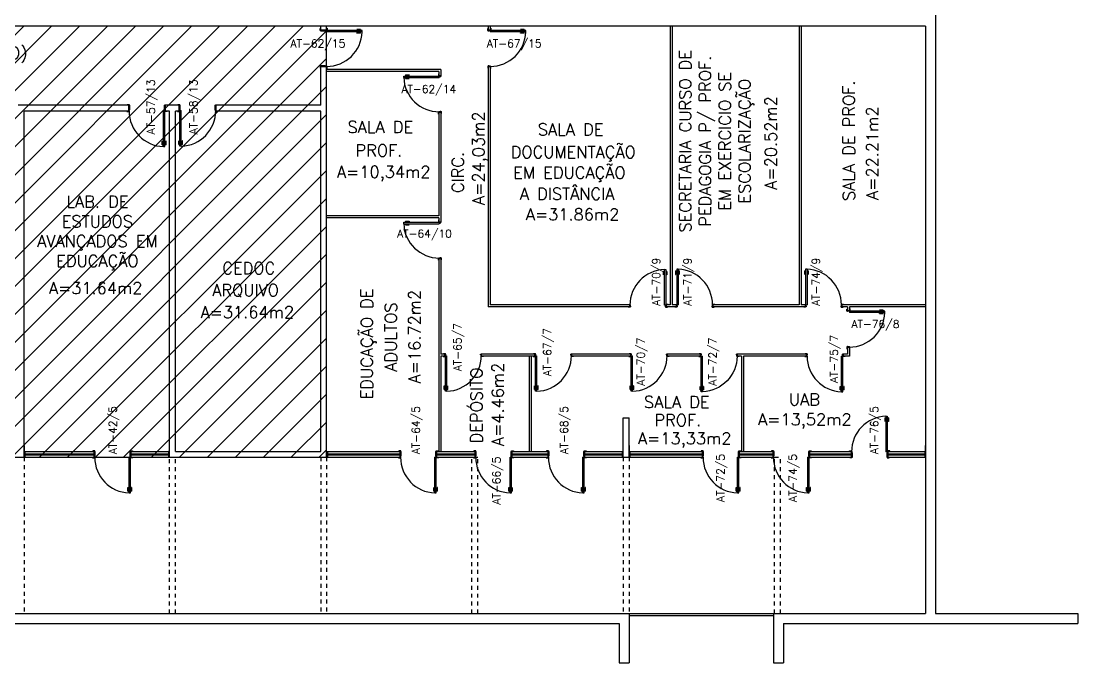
# Model space of a CAD drawing. Header units: inches. Extents: x 248.3 to 332.3, y 109.2 to 149.8.
# Drawn here: x 305.6 to 332.32, y 109.24 to 125.47 of the extents above; entities that cross this region are included whole.
import ezdxf
from ezdxf.enums import TextEntityAlignment as Align

# ---------------------------------------------------------------- set-up
doc = ezdxf.new("R2010")
doc.units = ezdxf.units.IN
doc.header["$LTSCALE"] = 0.02
doc.header["$MEASUREMENT"] = 0
doc.linetypes.add('HIDDEN', pattern=[0.375, 0.25, -0.125])
for name, color, linetype in [('1', 2, 'CONTINUOUS'), ('2', 2, 'CONTINUOUS'), ('3', 2, 'CONTINUOUS'), ('DIV2', 2, 'CONTINUOUS'), ('DIVISORIA', 2, 'CONTINUOUS'), ('ENDEREÇO', 2, 'CONTINUOUS'), ('PAREDE', 2, 'CONTINUOUS'), ('PISO', 1, 'CONTINUOUS'), ('PROJ', 1, 'HIDDEN'), ('TEXTO', 2, 'CONTINUOUS')]:
    doc.layers.add(name, color=color, linetype=linetype)
doc.styles.add('UNB-100', font='simplex.shx', dxfattribs={"height": 0.2})

# ---------------------------------------------------------------- blocks, each defined once
blk = doc.blocks.new('DOOR-90')
at = {"layer": '1', "color": 1}
blk.add_arc((-0.02, 0), 0.9, 180, 268.0898, dxfattribs=at)
at = {"layer": '2', "color": 1}
for p, q in [((-0.08, -0.855), (-0.08, -0.765)), ((-0.08, -0.765), (-0.075, -0.765)), ((-0.075, -0.855), (-0.075, -0.765)), ((0.01, -0.855), (0.01, -0.765)), ((0.015, -0.765), (0.01, -0.765)), ((0.015, -0.855), (0.015, -0.765)), ((-0.08, -0.855), (-0.053, -0.855)), ((-0.075, -0.835), (-0.053, -0.835)), ((-0.053, -0.828), (-0.05, -0.828)), ((-0.053, -0.863), (-0.053, -0.828)), ((-0.053, -0.863), (-0.05, -0.863)), ((-0.012, -0.828), (-0.015, -0.828)), ((-0.012, -0.863), (-0.015, -0.863)), ((-0.012, -0.863), (-0.012, -0.828)), ((0.01, -0.835), (-0.012, -0.835)), ((0.015, -0.855), (-0.012, -0.855))]:
    blk.add_line(p, q, dxfattribs=at)
at = {"layer": '3'}
for p, q in [((-0.05, -0.9), (-0.05, 0)), ((-0.015, 0), (-0.05, 0)), ((-0.015, -0.9), (-0.015, 0)), ((-0.05, -0.9), (-0.015, -0.9))]:
    blk.add_line(p, q, dxfattribs=at)
blk = doc.blocks.new('DOOR90')
at = {"layer": '1', "color": 1}
blk.add_arc((0.02, 0.01), 0.9, 271.9102, 0, dxfattribs=at)
at = {"layer": '2', "color": 1}
for p, q in [((-0.015, -0.755), (-0.01, -0.755)), ((-0.015, -0.845), (-0.015, -0.755)), ((-0.01, -0.845), (-0.01, -0.755)), ((0.08, -0.755), (0.075, -0.755)), ((0.075, -0.845), (0.075, -0.755)), ((0.08, -0.845), (0.08, -0.755)), ((-0.015, -0.845), (0.012, -0.845)), ((-0.01, -0.825), (0.012, -0.825)), ((0.012, -0.853), (0.012, -0.818)), ((0.012, -0.818), (0.015, -0.818)), ((0.012, -0.853), (0.015, -0.853)), ((0.053, -0.818), (0.05, -0.818)), ((0.053, -0.853), (0.05, -0.853)), ((0.053, -0.853), (0.053, -0.818)), ((0.075, -0.825), (0.053, -0.825)), ((0.08, -0.845), (0.053, -0.845))]:
    blk.add_line(p, q, dxfattribs=at)
at = {"layer": '3'}
for p, q in [((0.015, -0.89), (0.015, 0.01)), ((0.015, 0.01), (0.05, 0.01)), ((0.05, -0.89), (0.05, 0.01)), ((0.05, -0.89), (0.015, -0.89))]:
    blk.add_line(p, q, dxfattribs=at)

msp = doc.modelspace()

# ---------------------------------------------------------------- hatches: boundary and pattern name
at = {"layer": 'PISO'}
h = msp.add_hatch(dxfattribs=at)
h.set_pattern_fill('ANSI31', color=256, scale=4, style=0)
h.paths.add_polyline_path([(313.323, 114.44), (313.323, 125.35), (287.779, 125.35), (287.727, 123.57), (284.599, 121.719), (284.599, 117.845), (286.348, 117.845), (286.348, 114.44)])

# ---------------------------------------------------------------- linework, layer by layer
at = {"layer": '1'}
for p, q in [((305.693, 114.59), (307.448, 114.59)), ((305.693, 114.53), (307.448, 114.53)), ((305.693, 114.5), (307.448, 114.5)), ((305.693, 114.44), (307.448, 114.44)), ((307.448, 114.44), (307.448, 114.59)), ((308.378, 114.44), (308.378, 114.59)), ((308.378, 114.59), (309.328, 114.59)), ((308.378, 114.53), (309.328, 114.53)), ((308.378, 114.5), (309.328, 114.5)), ((308.378, 114.44), (309.328, 114.44)), ((313.343, 114.59), (315.183, 114.59)), ((313.343, 114.53), (315.183, 114.53)), ((313.343, 114.5), (315.183, 114.5)), ((313.343, 114.44), (315.183, 114.44)), ((315.183, 114.44), (315.183, 114.59)), ((316.113, 114.44), (316.113, 114.59)), ((316.113, 114.59), (317.083, 114.59)), ((316.113, 114.53), (317.083, 114.53)), ((316.113, 114.5), (317.083, 114.5)), ((316.113, 114.44), (317.083, 114.44)), ((317.083, 114.44), (317.083, 114.59)), ((318.013, 114.44), (318.013, 114.59)), ((318.013, 114.59), (318.923, 114.59)), ((318.013, 114.53), (318.923, 114.53)), ((318.013, 114.5), (318.923, 114.5)), ((318.013, 114.44), (318.923, 114.44)), ((318.923, 114.44), (318.923, 114.59)), ((319.853, 114.44), (319.853, 114.59)), ((319.853, 114.59), (320.803, 114.59)), ((319.853, 114.53), (320.803, 114.53)), ((319.853, 114.5), (320.803, 114.5)), ((319.853, 114.44), (320.803, 114.44)), ((320.803, 114.44), (320.803, 114.59)), ((320.993, 114.59), (322.833, 114.59)), ((320.993, 114.53), (322.833, 114.53)), ((320.993, 114.5), (322.833, 114.5)), ((320.993, 114.44), (322.833, 114.44)), ((322.833, 114.44), (322.833, 114.59)), ((323.763, 114.44), (323.763, 114.59)), ((323.763, 114.59), (324.613, 114.59)), ((323.763, 114.53), (324.613, 114.53)), ((323.763, 114.5), (324.613, 114.5)), ((323.763, 114.44), (324.613, 114.44)), ((324.613, 114.44), (324.613, 114.59)), ((325.543, 114.44), (325.543, 114.59)), ((325.543, 114.59), (326.588, 114.59)), ((325.543, 114.53), (326.588, 114.53)), ((325.543, 114.5), (326.588, 114.5)), ((325.543, 114.44), (326.588, 114.44)), ((326.588, 114.59), (326.588, 114.44)), ((327.503, 114.59), (328.453, 114.59)), ((327.503, 114.44), (328.453, 114.44)), ((327.518, 114.59), (327.518, 114.44)), ((327.518, 114.53), (328.453, 114.53)), ((327.518, 114.5), (328.453, 114.5))]:
    msp.add_line(p, q, dxfattribs=at)
at = {"layer": '3'}
for p, q in [((313.163, 125.235), (313.163, 125.285)), ((313.163, 125.285), (313.173, 125.285)), ((313.173, 125.235), (313.163, 125.235)), ((313.173, 125.25), (313.173, 125.235)), ((313.173, 125.225), (313.173, 125.235)), ((313.288, 125.225), (313.173, 125.225)), ((313.323, 125.235), (313.288, 125.235)), ((313.288, 125.235), (313.288, 125.225)), ((313.323, 125.295), (313.333, 125.295)), ((313.323, 125.25), (313.323, 125.245)), ((313.333, 125.245), (313.323, 125.245)), ((313.323, 125.245), (313.323, 125.235)), ((313.333, 125.295), (313.333, 125.245)), ((317.403, 125.235), (317.403, 125.285)), ((317.403, 125.285), (317.413, 125.285)), ((317.413, 125.235), (317.403, 125.235)), ((317.413, 125.25), (317.413, 125.235)), ((317.413, 125.225), (317.413, 125.235)), ((317.428, 125.225), (317.413, 125.225)), ((317.463, 125.235), (317.428, 125.235)), ((317.428, 125.235), (317.428, 125.225)), ((317.463, 125.295), (317.473, 125.295)), ((317.463, 125.25), (317.463, 125.245)), ((317.473, 125.245), (317.463, 125.245)), ((317.463, 125.245), (317.463, 125.235)), ((317.473, 125.295), (317.473, 125.245)), ((313.173, 124.335), (313.163, 124.335)), ((313.163, 124.335), (313.163, 124.285)), ((313.163, 124.285), (313.173, 124.285)), ((313.288, 124.345), (313.173, 124.345)), ((313.173, 124.345), (313.173, 124.335)), ((313.173, 124.32), (313.173, 124.335)), ((313.288, 124.335), (313.288, 124.345)), ((313.323, 124.335), (313.288, 124.335)), ((313.323, 124.325), (313.323, 124.335)), ((313.333, 124.325), (313.323, 124.325)), ((313.323, 124.32), (313.323, 124.325)), ((313.323, 124.275), (313.333, 124.275)), ((313.333, 124.275), (313.333, 124.325)), ((317.413, 124.335), (317.403, 124.335)), ((317.403, 124.335), (317.403, 124.285)), ((317.403, 124.285), (317.413, 124.285)), ((317.428, 124.345), (317.413, 124.345)), ((317.413, 124.345), (317.413, 124.335)), ((317.413, 124.32), (317.413, 124.335)), ((317.428, 124.335), (317.428, 124.345)), ((317.463, 124.335), (317.428, 124.335)), ((317.463, 124.325), (317.463, 124.335)), ((317.473, 124.325), (317.463, 124.325)), ((317.463, 124.32), (317.463, 124.325)), ((317.463, 124.275), (317.473, 124.275)), ((317.473, 124.275), (317.473, 124.325)), ((316.163, 124.145), (316.153, 124.145)), ((316.153, 124.145), (316.153, 124.095)), ((316.153, 124.095), (316.163, 124.095)), ((316.163, 124.1), (316.163, 124.095)), ((316.163, 124.095), (316.163, 124.085)), ((316.163, 124.085), (316.198, 124.085)), ((316.198, 124.085), (316.198, 124.075)), ((316.198, 124.075), (316.213, 124.075)), ((316.223, 124.135), (316.213, 124.135)), ((316.213, 124.1), (316.213, 124.085)), ((316.213, 124.075), (316.213, 124.085)), ((316.213, 124.085), (316.223, 124.085)), ((316.223, 124.085), (316.223, 124.135)), ((308.333, 123.36), (308.283, 123.36)), ((308.283, 123.36), (308.283, 123.35)), ((308.318, 123.35), (308.333, 123.35)), ((308.333, 123.35), (308.333, 123.36)), ((308.343, 123.35), (308.333, 123.35)), ((308.333, 123.2), (308.333, 123.235)), ((308.333, 123.235), (308.343, 123.235)), ((308.343, 123.235), (308.343, 123.35)), ((309.223, 123.235), (309.223, 123.35)), ((309.223, 123.35), (309.233, 123.35)), ((309.233, 123.235), (309.223, 123.235)), ((309.233, 123.35), (309.233, 123.36)), ((309.233, 123.36), (309.283, 123.36)), ((309.248, 123.35), (309.233, 123.35)), ((309.233, 123.2), (309.233, 123.235)), ((309.283, 123.36), (309.283, 123.35)), ((309.613, 123.36), (309.563, 123.36)), ((309.563, 123.36), (309.563, 123.35)), ((309.598, 123.35), (309.613, 123.35)), ((309.613, 123.35), (309.613, 123.36)), ((309.623, 123.35), (309.613, 123.35)), ((309.613, 123.2), (309.613, 123.235)), ((309.613, 123.235), (309.623, 123.235)), ((309.623, 123.235), (309.623, 123.35)), ((310.503, 123.235), (310.503, 123.35)), ((310.503, 123.35), (310.513, 123.35)), ((310.513, 123.235), (310.503, 123.235)), ((310.513, 123.35), (310.513, 123.36)), ((310.513, 123.36), (310.563, 123.36)), ((310.528, 123.35), (310.513, 123.35)), ((310.513, 123.2), (310.513, 123.235)), ((310.563, 123.36), (310.563, 123.35)), ((308.273, 123.2), (308.273, 123.19)), ((308.273, 123.19), (308.323, 123.19)), ((308.318, 123.2), (308.323, 123.2)), ((308.323, 123.19), (308.323, 123.2)), ((308.323, 123.2), (308.333, 123.2)), ((309.243, 123.2), (309.233, 123.2)), ((309.243, 123.19), (309.243, 123.2)), ((309.248, 123.2), (309.243, 123.2)), ((309.293, 123.19), (309.243, 123.19)), ((309.293, 123.2), (309.293, 123.19)), ((309.553, 123.2), (309.553, 123.19)), ((309.553, 123.19), (309.603, 123.19)), ((309.598, 123.2), (309.603, 123.2)), ((309.603, 123.19), (309.603, 123.2)), ((309.603, 123.2), (309.613, 123.2)), ((310.523, 123.2), (310.513, 123.2)), ((310.523, 123.19), (310.523, 123.2)), ((310.528, 123.2), (310.523, 123.2)), ((310.573, 123.19), (310.523, 123.19)), ((310.573, 123.2), (310.573, 123.19)), ((316.153, 123.125), (316.153, 123.175)), ((316.153, 123.175), (316.163, 123.175)), ((316.163, 123.125), (316.153, 123.125)), ((316.163, 123.175), (316.163, 123.185)), ((316.163, 123.185), (316.198, 123.185)), ((316.163, 123.17), (316.163, 123.175)), ((316.198, 123.185), (316.198, 123.195)), ((316.198, 123.195), (316.213, 123.195)), ((316.213, 123.195), (316.213, 123.185)), ((316.213, 123.185), (316.223, 123.185)), ((316.213, 123.17), (316.213, 123.185)), ((316.223, 123.135), (316.213, 123.135)), ((316.223, 123.185), (316.223, 123.135)), ((316.163, 120.445), (316.153, 120.445)), ((316.153, 120.445), (316.153, 120.395)), ((316.153, 120.395), (316.163, 120.395)), ((316.163, 120.4), (316.163, 120.395)), ((316.163, 120.395), (316.163, 120.385)), ((316.163, 120.385), (316.198, 120.385)), ((316.198, 120.385), (316.198, 120.375)), ((316.198, 120.375), (316.213, 120.375)), ((316.223, 120.435), (316.213, 120.435)), ((316.213, 120.4), (316.213, 120.385)), ((316.213, 120.375), (316.213, 120.385)), ((316.213, 120.385), (316.223, 120.385)), ((316.223, 120.385), (316.223, 120.435)), ((316.153, 119.425), (316.153, 119.475)), ((316.153, 119.475), (316.163, 119.475)), ((316.163, 119.475), (316.163, 119.485)), ((316.163, 119.485), (316.198, 119.485)), ((316.163, 119.47), (316.163, 119.475)), ((316.198, 119.485), (316.198, 119.495)), ((316.198, 119.495), (316.213, 119.495)), ((316.213, 119.495), (316.213, 119.485)), ((316.213, 119.485), (316.223, 119.485)), ((316.213, 119.47), (316.213, 119.485)), ((316.223, 119.485), (316.223, 119.435)), ((316.163, 119.425), (316.153, 119.425)), ((316.223, 119.435), (316.213, 119.435)), ((320.938, 118.3), (320.938, 118.31)), ((320.938, 118.31), (320.988, 118.31)), ((320.948, 118.24), (320.948, 118.25)), ((320.998, 118.24), (320.948, 118.24)), ((320.983, 118.3), (320.988, 118.3)), ((320.983, 118.25), (320.998, 118.25)), ((320.988, 118.31), (320.988, 118.3)), ((320.988, 118.3), (320.998, 118.3)), ((320.998, 118.3), (320.998, 118.265)), ((320.998, 118.265), (321.008, 118.265)), ((321.008, 118.25), (320.998, 118.25)), ((320.998, 118.25), (320.998, 118.24)), ((321.008, 118.265), (321.008, 118.25)), ((321.898, 118.265), (321.888, 118.265)), ((321.888, 118.265), (321.888, 118.25)), ((321.888, 118.25), (321.898, 118.25)), ((321.908, 118.3), (321.898, 118.3)), ((321.898, 118.3), (321.898, 118.265)), ((321.898, 118.25), (321.898, 118.24)), ((321.913, 118.25), (321.898, 118.25)), ((321.898, 118.24), (321.948, 118.24)), ((321.958, 118.31), (321.908, 118.31)), ((321.908, 118.31), (321.908, 118.3)), ((321.913, 118.3), (321.908, 118.3)), ((321.948, 118.24), (321.948, 118.25)), ((321.958, 118.3), (321.958, 118.31)), ((322.118, 118.3), (322.118, 118.31)), ((322.118, 118.31), (322.168, 118.31)), ((322.128, 118.24), (322.128, 118.25)), ((322.178, 118.24), (322.128, 118.24)), ((322.163, 118.3), (322.168, 118.3)), ((322.163, 118.25), (322.178, 118.25)), ((322.168, 118.31), (322.168, 118.3)), ((322.168, 118.3), (322.178, 118.3)), ((322.178, 118.3), (322.178, 118.265)), ((322.178, 118.265), (322.188, 118.265)), ((322.188, 118.25), (322.178, 118.25)), ((322.178, 118.25), (322.178, 118.24)), ((322.188, 118.265), (322.188, 118.25)), ((323.078, 118.265), (323.068, 118.265)), ((323.068, 118.265), (323.068, 118.25)), ((323.068, 118.25), (323.078, 118.25)), ((323.088, 118.3), (323.078, 118.3)), ((323.078, 118.3), (323.078, 118.265)), ((323.078, 118.25), (323.078, 118.24)), ((323.093, 118.25), (323.078, 118.25)), ((323.078, 118.24), (323.128, 118.24)), ((323.138, 118.31), (323.088, 118.31)), ((323.088, 118.31), (323.088, 118.3)), ((323.093, 118.3), (323.088, 118.3)), ((323.128, 118.24), (323.128, 118.25)), ((323.138, 118.3), (323.138, 118.31)), ((325.378, 118.3), (325.378, 118.31)), ((325.378, 118.31), (325.428, 118.31)), ((325.388, 118.24), (325.388, 118.25)), ((325.438, 118.24), (325.388, 118.24)), ((325.423, 118.3), (325.428, 118.3)), ((325.423, 118.25), (325.438, 118.25)), ((325.428, 118.31), (325.428, 118.3)), ((325.428, 118.3), (325.438, 118.3)), ((325.438, 118.3), (325.438, 118.265)), ((325.438, 118.265), (325.448, 118.265)), ((325.448, 118.25), (325.438, 118.25)), ((325.438, 118.25), (325.438, 118.24)), ((325.448, 118.265), (325.448, 118.25)), ((326.338, 118.265), (326.328, 118.265)), ((326.328, 118.265), (326.328, 118.25)), ((326.328, 118.25), (326.338, 118.25)), ((326.348, 118.3), (326.338, 118.3)), ((326.338, 118.3), (326.338, 118.265)), ((326.338, 118.25), (326.338, 118.24)), ((326.353, 118.25), (326.338, 118.25)), ((326.338, 118.24), (326.388, 118.24)), ((326.398, 118.31), (326.348, 118.31)), ((326.348, 118.31), (326.348, 118.3)), ((326.353, 118.3), (326.348, 118.3)), ((326.388, 118.24), (326.388, 118.25)), ((326.398, 118.3), (326.398, 118.31)), ((326.483, 118.135), (326.483, 118.185)), ((326.483, 118.185), (326.493, 118.185)), ((326.493, 118.135), (326.483, 118.135)), ((326.493, 118.15), (326.493, 118.135)), ((326.493, 118.125), (326.493, 118.135)), ((326.508, 118.125), (326.493, 118.125)), ((326.543, 118.135), (326.508, 118.135)), ((326.508, 118.135), (326.508, 118.125)), ((326.543, 118.195), (326.553, 118.195)), ((326.543, 118.15), (326.543, 118.145)), ((326.553, 118.145), (326.543, 118.145)), ((326.543, 118.145), (326.543, 118.135)), ((326.553, 118.195), (326.553, 118.145)), ((316.328, 117.06), (316.278, 117.06)), ((316.278, 117.06), (316.278, 117.05)), ((316.328, 117.05), (316.328, 117.06)), ((317.228, 117.05), (317.228, 117.06)), ((317.228, 117.06), (317.278, 117.06)), ((317.278, 117.06), (317.278, 117.05)), ((318.608, 117.06), (318.558, 117.06)), ((318.558, 117.06), (318.558, 117.05)), ((318.608, 117.05), (318.608, 117.06)), ((319.508, 117.05), (319.508, 117.06)), ((319.508, 117.06), (319.558, 117.06)), ((319.558, 117.06), (319.558, 117.05)), ((321.028, 117.06), (320.978, 117.06)), ((320.978, 117.06), (320.978, 117.05)), ((321.028, 117.05), (321.028, 117.06)), ((321.928, 117.05), (321.928, 117.06)), ((321.928, 117.06), (321.978, 117.06)), ((321.978, 117.06), (321.978, 117.05)), ((322.798, 117.06), (322.748, 117.06)), ((322.748, 117.06), (322.748, 117.05)), ((322.798, 117.05), (322.798, 117.06)), ((323.698, 117.05), (323.698, 117.06)), ((323.698, 117.06), (323.748, 117.06)), ((323.748, 117.06), (323.748, 117.05)), ((325.478, 117.06), (325.428, 117.06)), ((325.428, 117.06), (325.428, 117.05)), ((325.478, 117.05), (325.478, 117.06)), ((326.378, 117.05), (326.378, 117.06)), ((326.378, 117.06), (326.428, 117.06)), ((326.428, 117.06), (326.428, 117.05)), ((326.493, 117.235), (326.483, 117.235)), ((326.483, 117.235), (326.483, 117.185)), ((326.483, 117.185), (326.493, 117.185)), ((326.508, 117.245), (326.493, 117.245)), ((326.493, 117.245), (326.493, 117.235)), ((326.493, 117.22), (326.493, 117.235)), ((326.508, 117.235), (326.508, 117.245)), ((326.543, 117.235), (326.508, 117.235)), ((326.543, 117.225), (326.543, 117.235)), ((326.553, 117.225), (326.543, 117.225)), ((326.543, 117.22), (326.543, 117.225)), ((326.543, 117.175), (326.553, 117.175)), ((326.553, 117.175), (326.553, 117.225)), ((316.268, 117), (316.268, 116.99)), ((316.268, 116.99), (316.318, 116.99)), ((316.313, 117.05), (316.328, 117.05)), ((316.313, 117), (316.318, 117)), ((316.318, 116.99), (316.318, 117)), ((316.318, 117), (316.328, 117)), ((316.338, 117.05), (316.328, 117.05)), ((316.328, 117), (316.328, 117.035)), ((316.328, 117.035), (316.338, 117.035)), ((316.338, 117.035), (316.338, 117.05)), ((317.218, 117.035), (317.218, 117.05)), ((317.218, 117.05), (317.228, 117.05)), ((317.228, 117.035), (317.218, 117.035)), ((317.243, 117.05), (317.228, 117.05)), ((317.228, 117), (317.228, 117.035)), ((317.238, 117), (317.228, 117)), ((317.238, 116.99), (317.238, 117)), ((317.243, 117), (317.238, 117)), ((317.288, 116.99), (317.238, 116.99)), ((317.288, 117), (317.288, 116.99)), ((318.548, 117), (318.548, 116.99)), ((318.548, 116.99), (318.598, 116.99)), ((318.593, 117.05), (318.608, 117.05)), ((318.593, 117), (318.598, 117)), ((318.598, 116.99), (318.598, 117)), ((318.598, 117), (318.608, 117)), ((318.618, 117.05), (318.608, 117.05)), ((318.608, 117), (318.608, 117.035)), ((318.608, 117.035), (318.618, 117.035)), ((318.618, 117.035), (318.618, 117.05)), ((319.498, 117.035), (319.498, 117.05)), ((319.498, 117.05), (319.508, 117.05)), ((319.508, 117.035), (319.498, 117.035)), ((319.523, 117.05), (319.508, 117.05)), ((319.508, 117), (319.508, 117.035)), ((319.518, 117), (319.508, 117)), ((319.518, 116.99), (319.518, 117)), ((319.523, 117), (319.518, 117)), ((319.568, 116.99), (319.518, 116.99)), ((319.568, 117), (319.568, 116.99)), ((320.968, 117), (320.968, 116.99)), ((320.968, 116.99), (321.018, 116.99)), ((321.013, 117.05), (321.028, 117.05)), ((321.013, 117), (321.018, 117)), ((321.018, 116.99), (321.018, 117)), ((321.018, 117), (321.028, 117)), ((321.038, 117.05), (321.028, 117.05)), ((321.028, 117), (321.028, 117.035)), ((321.028, 117.035), (321.038, 117.035)), ((321.038, 117.035), (321.038, 117.05)), ((321.918, 117.035), (321.918, 117.05)), ((321.918, 117.05), (321.928, 117.05)), ((321.928, 117.035), (321.918, 117.035)), ((321.943, 117.05), (321.928, 117.05)), ((321.928, 117), (321.928, 117.035)), ((321.938, 117), (321.928, 117)), ((321.938, 116.99), (321.938, 117)), ((321.943, 117), (321.938, 117)), ((321.988, 116.99), (321.938, 116.99)), ((321.988, 117), (321.988, 116.99)), ((322.738, 117), (322.738, 116.99)), ((322.738, 116.99), (322.788, 116.99)), ((322.783, 117.05), (322.798, 117.05)), ((322.783, 117), (322.788, 117)), ((322.788, 116.99), (322.788, 117)), ((322.788, 117), (322.798, 117)), ((322.808, 117.05), (322.798, 117.05)), ((322.798, 117), (322.798, 117.035)), ((322.798, 117.035), (322.808, 117.035)), ((322.808, 117.035), (322.808, 117.05)), ((323.688, 117.035), (323.688, 117.05)), ((323.688, 117.05), (323.698, 117.05)), ((323.698, 117.035), (323.688, 117.035)), ((323.713, 117.05), (323.698, 117.05)), ((323.698, 117), (323.698, 117.035)), ((323.708, 117), (323.698, 117)), ((323.708, 116.99), (323.708, 117)), ((323.713, 117), (323.708, 117)), ((323.758, 116.99), (323.708, 116.99)), ((323.758, 117), (323.758, 116.99)), ((325.418, 117), (325.418, 116.99)), ((325.418, 116.99), (325.468, 116.99)), ((325.463, 117.05), (325.478, 117.05)), ((325.463, 117), (325.468, 117)), ((325.468, 116.99), (325.468, 117)), ((325.468, 117), (325.478, 117)), ((325.488, 117.05), (325.478, 117.05)), ((325.478, 117), (325.478, 117.035)), ((325.478, 117.035), (325.488, 117.035)), ((325.488, 117.035), (325.488, 117.05)), ((326.368, 117.035), (326.368, 117.05)), ((326.368, 117.05), (326.378, 117.05)), ((326.378, 117.035), (326.368, 117.035)), ((326.393, 117.05), (326.378, 117.05)), ((326.378, 117), (326.378, 117.035)), ((326.388, 117), (326.378, 117)), ((326.388, 116.99), (326.388, 117)), ((326.393, 117), (326.388, 117)), ((326.438, 116.99), (326.388, 116.99)), ((326.438, 117), (326.438, 116.99)), ((305.673, 114.59), (305.693, 114.59)), ((305.693, 114.44), (305.673, 114.44)), ((305.693, 114.59), (305.693, 114.44)), ((307.403, 114.44), (307.403, 114.43)), ((307.403, 114.43), (307.453, 114.43)), ((307.463, 114.6), (307.413, 114.6)), ((307.413, 114.6), (307.413, 114.59)), ((307.448, 114.59), (307.463, 114.59)), ((307.448, 114.44), (307.453, 114.44)), ((307.453, 114.43), (307.453, 114.44)), ((307.453, 114.44), (307.463, 114.44)), ((307.463, 114.59), (307.463, 114.6)), ((307.473, 114.59), (307.463, 114.59)), ((307.463, 114.44), (307.463, 114.475)), ((307.463, 114.475), (307.473, 114.475)), ((307.473, 114.475), (307.473, 114.59)), ((308.353, 114.475), (308.353, 114.59)), ((308.353, 114.59), (308.363, 114.59)), ((308.363, 114.475), (308.353, 114.475)), ((308.363, 114.59), (308.363, 114.6)), ((308.363, 114.6), (308.413, 114.6)), ((308.378, 114.59), (308.363, 114.59)), ((308.363, 114.44), (308.363, 114.475)), ((308.373, 114.44), (308.363, 114.44)), ((308.373, 114.43), (308.373, 114.44)), ((308.378, 114.44), (308.373, 114.44)), ((308.423, 114.43), (308.373, 114.43)), ((308.413, 114.6), (308.413, 114.59)), ((308.423, 114.44), (308.423, 114.43)), ((309.328, 114.59), (309.328, 114.44)), ((309.348, 114.59), (309.328, 114.59)), ((309.328, 114.44), (309.348, 114.44)), ((313.323, 114.59), (313.343, 114.59)), ((313.343, 114.44), (313.323, 114.44)), ((313.343, 114.59), (313.343, 114.44)), ((315.138, 114.44), (315.138, 114.43)), ((315.138, 114.43), (315.188, 114.43)), ((315.198, 114.6), (315.148, 114.6)), ((315.148, 114.6), (315.148, 114.59)), ((315.183, 114.59), (315.198, 114.59)), ((315.183, 114.44), (315.188, 114.44)), ((315.188, 114.43), (315.188, 114.44)), ((315.188, 114.44), (315.198, 114.44)), ((315.198, 114.59), (315.198, 114.6)), ((315.208, 114.59), (315.198, 114.59)), ((315.198, 114.44), (315.198, 114.475)), ((315.198, 114.475), (315.208, 114.475)), ((315.208, 114.475), (315.208, 114.59)), ((316.088, 114.475), (316.088, 114.59)), ((316.088, 114.59), (316.098, 114.59)), ((316.098, 114.475), (316.088, 114.475)), ((316.098, 114.59), (316.098, 114.6)), ((316.098, 114.6), (316.148, 114.6)), ((316.113, 114.59), (316.098, 114.59)), ((316.098, 114.44), (316.098, 114.475)), ((316.108, 114.44), (316.098, 114.44)), ((316.108, 114.43), (316.108, 114.44)), ((316.113, 114.44), (316.108, 114.44)), ((316.158, 114.43), (316.108, 114.43)), ((316.148, 114.6), (316.148, 114.59)), ((316.158, 114.44), (316.158, 114.43)), ((317.038, 114.44), (317.038, 114.43)), ((317.038, 114.43), (317.088, 114.43)), ((317.098, 114.6), (317.048, 114.6)), ((317.048, 114.6), (317.048, 114.59)), ((317.083, 114.59), (317.098, 114.59)), ((317.083, 114.44), (317.088, 114.44)), ((317.088, 114.43), (317.088, 114.44)), ((317.088, 114.44), (317.098, 114.44)), ((317.098, 114.59), (317.098, 114.6)), ((317.108, 114.59), (317.098, 114.59)), ((317.098, 114.44), (317.098, 114.475)), ((317.098, 114.475), (317.108, 114.475)), ((317.108, 114.475), (317.108, 114.59)), ((317.988, 114.475), (317.988, 114.59)), ((317.988, 114.59), (317.998, 114.59)), ((317.998, 114.475), (317.988, 114.475)), ((317.998, 114.59), (317.998, 114.6)), ((317.998, 114.6), (318.048, 114.6)), ((318.013, 114.59), (317.998, 114.59)), ((317.998, 114.44), (317.998, 114.475)), ((318.008, 114.44), (317.998, 114.44)), ((318.008, 114.43), (318.008, 114.44)), ((318.013, 114.44), (318.008, 114.44)), ((318.058, 114.43), (318.008, 114.43)), ((318.048, 114.6), (318.048, 114.59)), ((318.058, 114.44), (318.058, 114.43)), ((318.878, 114.44), (318.878, 114.43)), ((318.878, 114.43), (318.928, 114.43)), ((318.938, 114.6), (318.888, 114.6)), ((318.888, 114.6), (318.888, 114.59)), ((318.923, 114.59), (318.938, 114.59)), ((318.923, 114.44), (318.928, 114.44)), ((318.928, 114.43), (318.928, 114.44)), ((318.928, 114.44), (318.938, 114.44)), ((318.938, 114.59), (318.938, 114.6)), ((318.948, 114.59), (318.938, 114.59)), ((318.938, 114.44), (318.938, 114.475)), ((318.938, 114.475), (318.948, 114.475)), ((318.948, 114.475), (318.948, 114.59)), ((319.828, 114.475), (319.828, 114.59)), ((319.828, 114.59), (319.838, 114.59)), ((319.838, 114.475), (319.828, 114.475)), ((319.838, 114.59), (319.838, 114.6)), ((319.838, 114.6), (319.888, 114.6)), ((319.853, 114.59), (319.838, 114.59)), ((319.838, 114.44), (319.838, 114.475)), ((319.848, 114.44), (319.838, 114.44)), ((319.848, 114.43), (319.848, 114.44)), ((319.853, 114.44), (319.848, 114.44)), ((319.898, 114.43), (319.848, 114.43)), ((319.888, 114.6), (319.888, 114.59)), ((319.898, 114.44), (319.898, 114.43)), ((320.823, 114.59), (320.803, 114.59)), ((320.803, 114.59), (320.803, 114.44)), ((320.803, 114.44), (320.823, 114.44)), ((320.973, 114.59), (320.993, 114.59)), ((320.993, 114.44), (320.973, 114.44)), ((320.993, 114.59), (320.993, 114.44)), ((322.788, 114.44), (322.788, 114.43)), ((322.788, 114.43), (322.838, 114.43)), ((322.798, 114.6), (322.798, 114.59)), ((322.848, 114.6), (322.798, 114.6)), ((322.833, 114.59), (322.848, 114.59)), ((322.833, 114.44), (322.838, 114.44)), ((322.838, 114.44), (322.848, 114.44)), ((322.838, 114.43), (322.838, 114.44)), ((322.848, 114.59), (322.848, 114.6)), ((322.858, 114.59), (322.848, 114.59)), ((322.848, 114.475), (322.858, 114.475)), ((322.848, 114.44), (322.848, 114.475)), ((322.858, 114.475), (322.858, 114.59)), ((323.738, 114.59), (323.748, 114.59)), ((323.738, 114.475), (323.738, 114.59)), ((323.748, 114.475), (323.738, 114.475)), ((323.748, 114.6), (323.798, 114.6)), ((323.748, 114.59), (323.748, 114.6)), ((323.763, 114.59), (323.748, 114.59)), ((323.748, 114.44), (323.748, 114.475)), ((323.758, 114.44), (323.748, 114.44)), ((323.763, 114.44), (323.758, 114.44)), ((323.758, 114.43), (323.758, 114.44)), ((323.808, 114.43), (323.758, 114.43)), ((323.798, 114.6), (323.798, 114.59)), ((323.808, 114.44), (323.808, 114.43)), ((324.568, 114.44), (324.568, 114.43)), ((324.568, 114.43), (324.618, 114.43)), ((324.628, 114.6), (324.578, 114.6)), ((324.578, 114.6), (324.578, 114.59)), ((324.613, 114.59), (324.628, 114.59)), ((324.613, 114.44), (324.618, 114.44)), ((324.618, 114.43), (324.618, 114.44)), ((324.618, 114.44), (324.628, 114.44)), ((324.628, 114.59), (324.628, 114.6)), ((324.638, 114.59), (324.628, 114.59)), ((324.628, 114.44), (324.628, 114.475)), ((324.628, 114.475), (324.638, 114.475)), ((324.638, 114.475), (324.638, 114.59)), ((325.518, 114.475), (325.518, 114.59)), ((325.518, 114.59), (325.528, 114.59)), ((325.528, 114.475), (325.518, 114.475)), ((325.528, 114.59), (325.528, 114.6)), ((325.528, 114.6), (325.578, 114.6)), ((325.543, 114.59), (325.528, 114.59)), ((325.528, 114.44), (325.528, 114.475)), ((325.538, 114.44), (325.528, 114.44)), ((325.538, 114.43), (325.538, 114.44)), ((325.543, 114.44), (325.538, 114.44)), ((325.588, 114.43), (325.538, 114.43)), ((325.578, 114.6), (325.578, 114.59)), ((325.588, 114.44), (325.588, 114.43)), ((326.543, 114.59), (326.543, 114.6)), ((326.543, 114.6), (326.593, 114.6)), ((326.553, 114.43), (326.553, 114.44)), ((326.603, 114.43), (326.553, 114.43)), ((326.588, 114.59), (326.593, 114.59)), ((326.588, 114.44), (326.603, 114.44)), ((326.593, 114.6), (326.593, 114.59)), ((326.593, 114.59), (326.603, 114.59)), ((326.603, 114.59), (326.603, 114.555)), ((326.603, 114.555), (326.613, 114.555)), ((326.613, 114.44), (326.603, 114.44)), ((326.603, 114.44), (326.603, 114.43)), ((326.613, 114.555), (326.613, 114.44)), ((327.503, 114.555), (327.493, 114.555)), ((327.493, 114.555), (327.493, 114.44)), ((327.493, 114.44), (327.503, 114.44)), ((327.513, 114.59), (327.503, 114.59)), ((327.503, 114.59), (327.503, 114.555)), ((327.503, 114.44), (327.503, 114.43)), ((327.518, 114.44), (327.503, 114.44)), ((327.503, 114.43), (327.553, 114.43)), ((327.563, 114.6), (327.513, 114.6)), ((327.513, 114.6), (327.513, 114.59)), ((327.518, 114.59), (327.513, 114.59)), ((327.553, 114.43), (327.553, 114.44)), ((327.563, 114.59), (327.563, 114.6)), ((328.453, 114.59), (328.453, 114.44)), ((328.473, 114.59), (328.453, 114.59)), ((328.453, 114.44), (328.473, 114.44))]:
    msp.add_line(p, q, dxfattribs=at)
at = {"layer": 'DIV2'}
for p, q in [((317.413, 125.35), (317.413, 125.25)), ((317.463, 125.35), (317.463, 125.25)), ((322.013, 125.35), (322.013, 118.3)), ((322.063, 125.35), (322.063, 118.3)), ((325.273, 125.35), (325.273, 118.3)), ((325.323, 125.35), (325.323, 118.3)), ((317.413, 124.32), (317.413, 118.25)), ((317.463, 124.32), (317.463, 118.3)), ((316.213, 124.25), (313.323, 124.25)), ((316.163, 124.2), (313.323, 124.2)), ((316.163, 124.2), (316.163, 124.1)), ((316.213, 124.25), (316.213, 124.1)), ((316.163, 123.17), (316.163, 120.55)), ((316.213, 123.17), (316.213, 120.4)), ((316.163, 120.55), (313.323, 120.55)), ((316.163, 120.5), (313.323, 120.5)), ((316.163, 120.5), (316.163, 120.4)), ((316.163, 119.47), (316.163, 114.59)), ((316.213, 119.47), (316.213, 117.05)), ((320.983, 118.25), (317.413, 118.25)), ((320.983, 118.3), (317.463, 118.3)), ((322.013, 118.3), (321.913, 118.3)), ((322.163, 118.25), (321.913, 118.25)), ((322.163, 118.3), (322.063, 118.3)), ((325.273, 118.3), (323.093, 118.3)), ((325.423, 118.25), (323.093, 118.25)), ((325.423, 118.3), (325.323, 118.3)), ((328.473, 118.3), (326.353, 118.3)), ((326.493, 118.25), (326.353, 118.25)), ((326.493, 118.25), (326.493, 118.15)), ((328.473, 118.25), (326.543, 118.25)), ((326.543, 118.25), (326.543, 118.15)), ((326.493, 117.22), (326.493, 117.05)), ((326.543, 117.22), (326.543, 117)), ((316.313, 117.05), (316.213, 117.05)), ((316.213, 117), (316.213, 114.59)), ((316.313, 117), (316.213, 117)), ((318.593, 117.05), (317.243, 117.05)), ((318.593, 117), (317.243, 117)), ((318.443, 117), (318.443, 114.59)), ((318.493, 117), (318.493, 114.59)), ((318.593, 117), (318.493, 117)), ((321.013, 117.05), (319.523, 117.05)), ((321.013, 117), (319.523, 117)), ((322.783, 117.05), (321.943, 117.05)), ((322.783, 117), (321.943, 117)), ((325.463, 117.05), (323.713, 117.05)), ((323.813, 117), (323.713, 117)), ((323.813, 117), (323.813, 114.59)), ((323.863, 117), (323.863, 114.59)), ((325.463, 117), (323.863, 117)), ((326.493, 117.05), (326.393, 117.05)), ((326.543, 117), (326.393, 117))]:
    msp.add_line(p, q, dxfattribs=at)
at = {"layer": 'DIVISORIA'}
for p, q in [((317.463, 125.25), (317.413, 125.25)), ((317.463, 124.32), (317.413, 124.32)), ((316.163, 124.1), (316.213, 124.1)), ((316.163, 123.17), (316.213, 123.17)), ((316.163, 120.4), (316.213, 120.4)), ((316.163, 119.47), (316.213, 119.47)), ((320.983, 118.3), (320.983, 118.25)), ((321.913, 118.3), (321.913, 118.25)), ((322.163, 118.3), (322.163, 118.25)), ((323.093, 118.3), (323.093, 118.25)), ((325.423, 118.3), (325.423, 118.25)), ((326.353, 118.3), (326.353, 118.25)), ((326.543, 118.15), (326.493, 118.15)), ((326.543, 117.22), (326.493, 117.22)), ((316.313, 117), (316.313, 117.05)), ((317.243, 117), (317.243, 117.05)), ((318.593, 117), (318.593, 117.05)), ((319.523, 117), (319.523, 117.05)), ((321.013, 117), (321.013, 117.05)), ((321.943, 117), (321.943, 117.05)), ((322.783, 117), (322.783, 117.05)), ((323.713, 117), (323.713, 117.05)), ((325.463, 117), (325.463, 117.05)), ((326.393, 117), (326.393, 117.05)), ((320.976, 110.49), (324.626, 110.49)), ((320.976, 110.44), (324.626, 110.44))]:
    msp.add_line(p, q, dxfattribs=at)
at = {"layer": 'PAREDE'}
for p, q in [((328.723, 126.1), (328.723, 110.49)), ((313.173, 125.35), (290.223, 125.35)), ((313.173, 125.25), (313.173, 125.35)), ((328.473, 125.35), (313.323, 125.35)), ((313.323, 125.25), (313.323, 125.35)), ((328.473, 125.35), (328.473, 110.49)), ((313.323, 125.25), (313.173, 125.25)), ((313.323, 124.32), (313.173, 124.32)), ((313.173, 123.35), (313.173, 124.32)), ((313.323, 114.44), (313.323, 124.32)), ((308.318, 123.35), (305.523, 123.35)), ((308.318, 123.2), (308.318, 123.35)), ((309.598, 123.35), (309.248, 123.35)), ((309.248, 123.2), (309.248, 123.35)), ((309.598, 123.2), (309.598, 123.35)), ((313.173, 123.35), (310.528, 123.35)), ((310.528, 123.2), (310.528, 123.35)), ((305.673, 114.44), (305.673, 123.2)), ((308.318, 123.2), (305.673, 123.2)), ((309.348, 123.2), (309.248, 123.2)), ((309.348, 114.44), (309.348, 123.2)), ((309.498, 114.59), (309.498, 123.2)), ((309.598, 123.2), (309.498, 123.2)), ((313.173, 123.2), (310.528, 123.2)), ((313.173, 114.59), (313.173, 123.2)), ((320.823, 115.44), (320.973, 115.44)), ((320.823, 114.44), (320.823, 115.44)), ((320.973, 114.44), (320.973, 115.44)), ((305.673, 114.74), (305.673, 114.59)), ((309.348, 114.59), (309.348, 114.74)), ((309.348, 114.59), (309.348, 114.74)), ((320.973, 114.74), (320.973, 114.59)), ((328.473, 114.59), (328.473, 114.74)), ((328.473, 114.59), (328.473, 114.74)), ((305.523, 114.44), (305.673, 114.44)), ((309.348, 114.44), (313.323, 114.44)), ((309.498, 114.59), (313.173, 114.59)), ((313.323, 114.59), (313.323, 114.44)), ((320.823, 114.44), (320.823, 114.59)), ((320.823, 114.44), (320.973, 114.44)), ((328.473, 114.44), (328.473, 114.59)), ((282.573, 110.49), (320.976, 110.49)), ((320.976, 110.49), (320.976, 109.24)), ((324.626, 110.49), (324.626, 109.24)), ((324.626, 110.49), (328.473, 110.49)), ((328.723, 110.49), (332.323, 110.49)), ((332.323, 110.49), (332.323, 110.24)), ((282.823, 110.24), (320.726, 110.24)), ((320.726, 110.24), (320.726, 109.24)), ((324.876, 110.24), (324.876, 109.24)), ((324.876, 110.24), (332.323, 110.24)), ((320.726, 109.24), (320.976, 109.24)), ((324.626, 109.24), (324.876, 109.24))]:
    msp.add_line(p, q, dxfattribs=at)
at = {"layer": 'PISO'}
msp.add_lwpolyline([(313.323, 114.44), (313.323, 125.35), (287.779, 125.35), (287.727, 123.57), (284.599, 121.719), (284.599, 117.845), (286.348, 117.845), (286.348, 114.44)], close=True, dxfattribs=at)
at = {"layer": 'PROJ', "ltscale": 0.5}
for p, q in [((305.673, 114.44), (305.673, 110.49)), ((309.348, 110.49), (309.348, 114.44)), ((309.498, 110.49), (309.498, 114.44)), ((313.173, 114.44), (313.173, 110.49)), ((313.323, 114.44), (313.323, 110.49)), ((316.998, 110.49), (316.998, 114.44)), ((317.098, 114.44), (317.148, 114.44)), ((317.148, 110.49), (317.148, 114.44)), ((320.823, 114.44), (320.823, 110.49)), ((320.973, 114.44), (320.973, 110.49)), ((324.648, 110.49), (324.648, 114.44)), ((324.648, 114.44), (324.798, 114.44)), ((324.798, 110.49), (324.798, 114.44))]:
    msp.add_line(p, q, dxfattribs=at)

# ---------------------------------------------------------------- block references
at = {"layer": '3'}
for name, p, rotation in [('DOOR-90', (313.323, 125.25), 90.00000000771553), ('DOOR-90', (317.463, 125.25), 90.00000000771763), ('DOOR90', (316.163, 124.1), 270.0000000077181), ('DOOR-90', (309.248, 123.2), 5.144755732544582e-09), ('DOOR90', (316.163, 120.4), 270.0000000077174), ('DOOR-90', (322.163, 118.3), 180.0000000102892), ('DOOR-90', (325.423, 118.3), 180.0000000000003), ('DOOR90', (321.913, 118.3), 180.0000000051447), ('DOOR-90', (326.543, 118.15), 90.00000000771763), ('DOOR-90', (326.393, 117), 5.144755732544582e-09), ('DOOR90', (327.518, 114.59), 180.0000000051447), ('DOOR-90', (308.378, 114.44), 5.144755732544582e-09), ('DOOR-90', (316.113, 114.44), 5.144755732544582e-09), ('DOOR-90', (318.013, 114.44), 5.145153636476607e-09), ('DOOR-90', (319.853, 114.44), 5.144471515450278e-09), ('DOOR-90', (323.763, 114.44), 5.145153636476607e-09), ('DOOR-90', (325.543, 114.44), 5.144443093740847e-09)]:
    msp.add_blockref(name, p, dxfattribs=dict(at, rotation=rotation))
for p in [(309.598, 123.2), (316.313, 117), (318.593, 117), (321.013, 117)]:
    msp.add_blockref('DOOR90', p, dxfattribs=at)
at = {"layer": '3', "xscale": -1, "rotation": 359.9999999948552}
msp.add_blockref('DOOR-90', (322.783, 117), dxfattribs=at)

# ---------------------------------------------------------------- texts
at = {"layer": 'ENDEREÇO', "style": 'UNB-100'}
for s, p in [('AT-62/15', (313.104, 124.81)), ('AT-67/15', (318.068, 124.81)), ('AT-62/14', (315.907, 123.656)), ('AT-64/10', (315.8, 119.999)), ('AT-76/8', (327.204, 117.712))]:
    msp.add_text(s, height=0.2, dxfattribs=at).set_placement(p, align=Align.CENTER)
for s, p in [('AT-57/13', (308.978, 123.304)), ('AT-58/13', (310.055, 123.304)), ('AT-70/9', (321.758, 118.879)), ('AT-71/9', (322.552, 118.879)), ('AT-74/9', (325.797, 118.879)), ('AT-65/7', (316.732, 117.227)), ('AT-67/7', (319.003, 117.098)), ('AT-70/7', (321.368, 116.86)), ('AT-72/7', (323.185, 116.86)), ('AT-75/7', (326.255, 116.928)), ('AT-42/5', (308.014, 115.124)), ('AT-64/5', (315.68, 115.124)), ('AT-68/5', (319.428, 115.124)), ('AT-76/5', (327.273, 115.124)), ('AT-66/5', (317.719, 113.85)), ('AT-72/5', (323.385, 113.916)), ('AT-74/5', (325.212, 113.916))]:
    msp.add_text(s, height=0.2, rotation=90, dxfattribs=at).set_placement(p, align=Align.CENTER)
at = {"layer": 'TEXTO', "style": 'UNB-100'}
for s, p in [('INTERDITADO PELA PRC (PISO CEDENDO)', (297.554, 124.519)), ('SALA DE', (313.851, 122.646)), ('SALA DE ', (318.664, 122.585)), ('PROF.', (314.054, 122.053)), ('DOCUMENTAÇÃO', (317.979, 122.012)), (' EM EDUCAÇÃO ', (317.838, 121.492)), ('A DISTÂNCIA', (318.209, 120.958)), ('CEDOC', (310.685, 119.075)), ('ARQUIVO', (310.432, 118.518)), ('SALA DE', (321.35, 115.69)), ('UAB', (325.014, 115.755)), ('PROF.', (321.614, 115.23))]:
    msp.add_text(s, height=0.3, dxfattribs=at).set_placement(p)
for s, p in [('A=20.52m2', (324.71, 122.394)), ('A=22.21m2', (327.275, 122.135)), ('A=24,03m2', (317.315, 122.007)), ('A=16.72m2', (315.698, 117.494)), ('A=4.46m2', (317.802, 115.781))]:
    msp.add_text(s, height=0.3, rotation=90, dxfattribs=at).set_placement(p, align=Align.CENTER)
for s, p in [('CIRC.', (316.792, 121.127)), ('EDUCAÇÃO DE', (314.492, 115.91)), ('ADULTOS', (315.096, 116.61)), ('DEPÓSITO', (317.262, 114.796))]:
    msp.add_text(s, height=0.3, rotation=90, dxfattribs=at).set_placement(p)
for s, p in [('A=10,34m2', (314.768, 121.51)), ('A=31.86m2', (319.544, 120.436)), ('A=31.64m2', (307.482, 118.572)), ('A=31.64m2', (311.317, 117.96)), ('A=13,52m2', (325.418, 115.25)), ('A=13,33m2', (322.38, 114.769))]:
    msp.add_text(s, height=0.3, dxfattribs=at).set_placement(p, align=Align.CENTER)
at = {"layer": 'TEXTO', "char_height": 0.3, "attachment_point": 2, "rotation": 90, "style": 'UNB-100'}
for s, insert, width in [('SECRETARIA CURSO DE PEDAGOGIA P/ PROF. EM EXERCICIO SE ESCOLARIZAÇÃO', (322.244, 122.438), 5.33051), ('SALA DE PROF.', (326.379, 122.45), 5.32944)]:
    msp.add_mtext(s, dxfattribs=dict(at, insert=insert, width=width))
at = {"layer": 'TEXTO', "insert": (307.526, 121.057), "char_height": 0.3, "width": 3.7954, "attachment_point": 2, "style": 'UNB-100'}
msp.add_mtext('LAB. DE ESTUDOS AVANÇADOS EM EDUCAÇÃO', dxfattribs=at)

doc.saveas('drawing.dxf')
